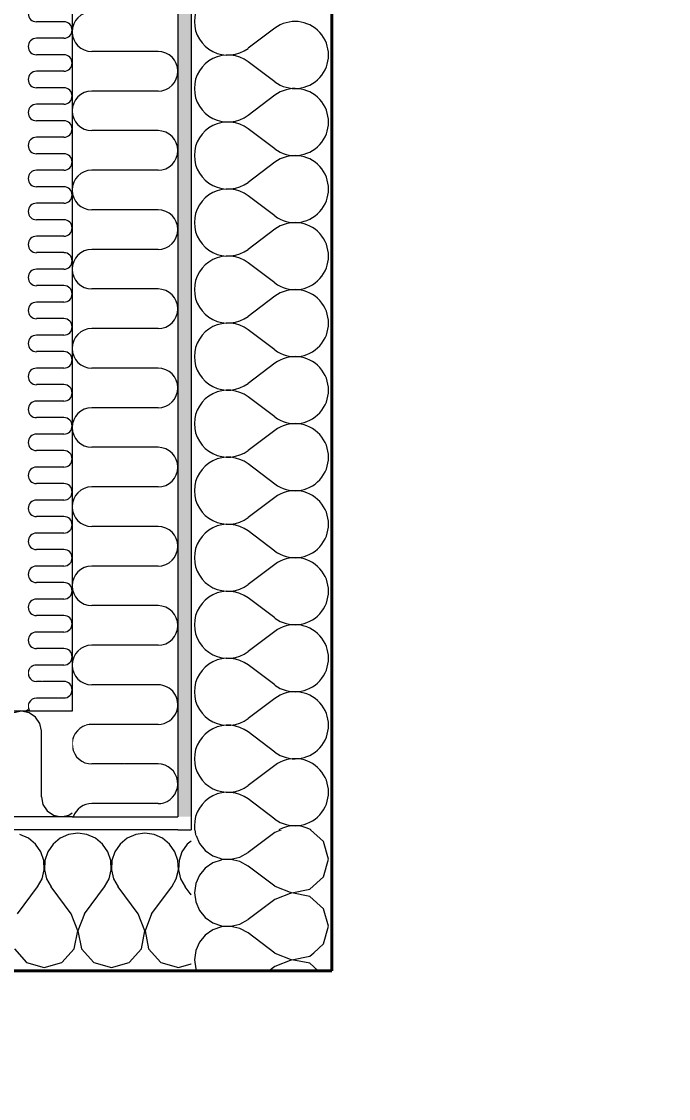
# Model space of a CAD drawing. Header units: millimetres. Extents: x -3100 to 17162, y -19566 to 10100.
# Drawn here: x 14107 to 14842, y -9605 to -8381 of the extents above; entities that cross this region are included whole.
import ezdxf

# ---------------------------------------------------------------- set-up
doc = ezdxf.new("R2010")
doc.units = ezdxf.units.MM
doc.header["$MEASUREMENT"] = 0
doc.linetypes.add('Wipeout_Contour', pattern=[1000, 0, -1000])
for name, color, linetype in [('Konstrukce - svislé nosné', 7, 'Continuous'), ('Konstrukce – Dělicí čáry vrstev', 7, 'Continuous'), ('Kóty - SP', 7, 'Continuous'), ('Výplně – Řezové', 7, 'Continuous')]:
    doc.layers.add(name, color=color, linetype=linetype)
doc.styles.add('GENEROVANÝ_STYL_1', font='Arial.ttf')
doc.dimstyles.new('GENEROVANÝ_STYL__1', dxfattribs={"dimtxt": 134.999996, "dimasz": 114, "dimexe": 0.18, "dimexo": 0.0625, "dimgap": 0, "dimtad": 1, "dimtih": 1, "dimtoh": 1, "dimdec": 0, "dimzin": 0, "dimdsep": 46, "dimtxsty": 'GENEROVANÝ_STYL_1', "dimblk": 'ARROWHEAD_2', "dimblk1": 'ARROWHEAD_2', "dimblk2": 'ARROWHEAD_2', "dimcen": 0.09, "dimse1": 1, "dimse2": 1, "dimclrd": 256, "dimclre": 256, "dimclrt": 256, "dimazin": 0, "dimtfac": 1, "dimtdec": 4, "dimtmove": 0, "dimatfit": 3, "dimfxl": 1, "dimtolj": 1, "dimtzin": 0, "dimarcsym": 0})
doc.dimstyles.new('GENEROVANÝ_STYL__2', dxfattribs={"dimtxt": 134.999996, "dimasz": 114, "dimexe": 0.18, "dimexo": 0.0625, "dimgap": 0, "dimtad": 1, "dimdec": 0, "dimzin": 0, "dimdsep": 46, "dimtxsty": 'GENEROVANÝ_STYL_1', "dimblk": 'ARROWHEAD_2', "dimblk1": 'ARROWHEAD_2', "dimblk2": 'ARROWHEAD_2', "dimcen": 0.09, "dimse1": 1, "dimse2": 1, "dimclrd": 256, "dimclre": 256, "dimclrt": 256, "dimazin": 0, "dimtfac": 1, "dimtdec": 4, "dimtmove": 0, "dimatfit": 3, "dimfxl": 1, "dimtolj": 1, "dimtzin": 0, "dimarcsym": 0})
pattern_1 = [(0, (0, 0), (0, 56.25), [0, -56.25])]

# ---------------------------------------------------------------- blocks, each defined once
blk = doc.blocks.new('*X73')
at = {"layer": 'Výplně – Řezové', "color": 53, "linetype": 'Continuous', "lineweight": 13, "true_color": 0xeccf4f}
for p, q in [((14131.3, -9131.3), (14124.4, -9131.3)), ((14150, -9150), (14124.4, -9150))]:
    blk.add_line(p, q, dxfattribs=at)
for centre, start, end in [((14124.4, -9121.9), 145.8653, 270), ((14124.4, -9159.4), 90, 216.8638)]:
    blk.add_arc(centre, 9.38, start, end, dxfattribs=at)
blk = doc.blocks.new('*X74')
at = {"layer": 'Výplně – Řezové', "color": 53, "linetype": 'Continuous', "lineweight": 13, "true_color": 0xeccf4f}
for p, q in [((14225, -9225), (14187.5, -9225)), ((14262.5, -9270), (14187.5, -9270))]:
    blk.add_line(p, q, dxfattribs=at)
for centre, start, end in [((14187.5, -9202.5), 106.8729, 270), ((14187.5, -9292.5), 90, 160.5266), ((14262.5, -9247.5), 270, 286.8761)]:
    blk.add_arc(centre, 22.5, start, end, dxfattribs=at)
blk = doc.blocks.new('*X75')
at = {"layer": 'Výplně – Řezové', "color": 53, "linetype": 'Continuous', "lineweight": 13, "true_color": 0xeccf4f}
for p, q in [((14305.2, -9305.2), (14305.3, -9305.6)), ((14305.3, -9305.6), (14309.5, -9315.3)), ((14309.5, -9315.3), (14316.2, -9323.4)), ((14316.2, -9323.4), (14324.9, -9329.3)), ((14324.9, -9337.4), (14316.2, -9343.3)), ((14324.9, -9329.3), (14331.6, -9331.6)), ((14334.2, -9334.2), (14324.9, -9337.4)), ((14309.5, -9351.4), (14305.3, -9361)), ((14316.2, -9343.3), (14309.5, -9351.4)), ((14305.3, -9361), (14303.8, -9371.4)), ((14303.8, -9371.4), (14305.3, -9381.8)), ((14305.3, -9381.8), (14309.5, -9391.5)), ((14386, -9386), (14364.8, -9401.9)), ((14309.5, -9391.5), (14316.2, -9399.5)), ((14316.2, -9399.5), (14324.9, -9405.5)), ((14355.6, -9407), (14364.8, -9401.9)), ((14324.9, -9413.5), (14316.2, -9419.5)), ((14324.9, -9405.5), (14334.8, -9408.9)), ((14334.8, -9410.2), (14324.9, -9413.5)), ((14334.8, -9408.9), (14345.3, -9409.4)), ((14345.3, -9409.7), (14334.8, -9410.2)), ((14345.3, -9409.4), (14355.6, -9407)), ((14355.6, -9412.1), (14345.3, -9409.7)), ((14364.8, -9417.1), (14355.6, -9412.1)), ((14316.2, -9419.5), (14309.5, -9427.6)), ((14395.2, -9440), (14364.8, -9417.1)), ((14305.3, -9437.2), (14303.8, -9447.6)), ((14309.5, -9427.6), (14305.3, -9437.2)), ((14303.8, -9447.6), (14305.3, -9458)), ((14395.2, -9440), (14414.7, -9447.5)), ((14414.7, -9447.8), (14395.2, -9455.2)), ((14414.7, -9447.5), (14435.1, -9443.6)), ((14435.1, -9451.6), (14414.7, -9447.8)), ((14435.1, -9443.6), (14439.6, -9439.6)), ((14305.3, -9458), (14306.1, -9460)), ((14395.2, -9455.2), (14388.9, -9460)), ((14444.3, -9460), (14435.1, -9451.6))]:
    blk.add_line(p, q, dxfattribs=at)
blk = doc.blocks.new('*X76')
at = {"layer": 'Výplně – Řezové', "color": 53, "linetype": 'Continuous', "lineweight": 13, "true_color": 0xeccf4f}
for p, q in [((14155.6, -9131.3), (14131.3, -9131.3)), ((14155.6, -9150), (14150, -9150))]:
    blk.add_line(p, q, dxfattribs=at)
for centre, start, end in [((14124.4, -9121.9), 132.8262, 145.8653), ((14155.6, -9140.6), 270, 90)]:
    blk.add_arc(centre, 9.38, start, end, dxfattribs=at)
blk = doc.blocks.new('*X77')
at = {"layer": 'Výplně – Řezové', "color": 53, "linetype": 'Continuous', "lineweight": 13, "true_color": 0xeccf4f}
for p, q in [((14155.6, -8381.2), (14124.4, -8381.2)), ((14155.6, -8400), (14124.4, -8400)), ((14155.6, -8418.7), (14124.4, -8418.7)), ((14155.6, -8437.5), (14124.4, -8437.5)), ((14155.6, -8456.2), (14124.4, -8456.2)), ((14155.6, -8475), (14124.4, -8475)), ((14155.6, -8493.7), (14124.4, -8493.7)), ((14155.6, -8512.5), (14124.4, -8512.5)), ((14155.6, -8531.2), (14124.4, -8531.2)), ((14155.6, -8550), (14124.4, -8550)), ((14155.6, -8568.7), (14124.4, -8568.7)), ((14155.6, -8587.5), (14124.4, -8587.5)), ((14155.6, -8606.2), (14124.4, -8606.2)), ((14155.6, -8625), (14124.4, -8625)), ((14155.6, -8643.7), (14124.4, -8643.7)), ((14155.6, -8662.5), (14124.4, -8662.5)), ((14155.6, -8681.2), (14124.4, -8681.2)), ((14155.6, -8700), (14124.4, -8700)), ((14155.6, -8718.7), (14124.4, -8718.7)), ((14155.6, -8737.5), (14124.4, -8737.5)), ((14155.6, -8756.2), (14124.4, -8756.2)), ((14155.6, -8775), (14124.4, -8775)), ((14155.6, -8793.7), (14124.4, -8793.7)), ((14155.6, -8812.5), (14124.4, -8812.5)), ((14155.6, -8831.2), (14124.4, -8831.2)), ((14155.6, -8850), (14124.4, -8850)), ((14155.6, -8868.7), (14124.4, -8868.7)), ((14155.6, -8887.5), (14124.4, -8887.5)), ((14155.6, -8906.2), (14124.4, -8906.2)), ((14155.6, -8925), (14124.4, -8925)), ((14155.6, -8943.7), (14124.4, -8943.7)), ((14155.6, -8962.5), (14124.4, -8962.5)), ((14155.6, -8981.2), (14124.4, -8981.2)), ((14155.6, -9000), (14124.4, -9000)), ((14155.6, -9018.7), (14124.4, -9018.7)), ((14155.6, -9037.5), (14124.4, -9037.5)), ((14155.6, -9056.2), (14124.4, -9056.2)), ((14155.6, -9075), (14124.4, -9075)), ((14155.6, -9093.7), (14124.4, -9093.7)), ((14155.6, -9112.5), (14124.4, -9112.5))]:
    blk.add_line(p, q, dxfattribs=at)
for centre, start, end in [((14124.4, -8371.9), 90, 270), ((14155.6, -8390.6), 270, 90), ((14124.4, -8409.4), 90, 270), ((14155.6, -8428.1), 270, 90), ((14124.4, -8446.9), 90, 270), ((14155.6, -8465.6), 270, 90), ((14124.4, -8484.4), 90, 270), ((14155.6, -8503.1), 270, 90), ((14124.4, -8521.9), 90, 270), ((14155.6, -8540.6), 270, 90), ((14124.4, -8559.4), 90, 270), ((14155.6, -8578.1), 270, 90), ((14124.4, -8596.9), 90, 270), ((14155.6, -8615.6), 270, 90), ((14124.4, -8634.4), 90, 270), ((14155.6, -8653.1), 270, 90), ((14124.4, -8671.9), 90, 270), ((14155.6, -8690.6), 270, 90), ((14124.4, -8709.4), 90, 270), ((14155.6, -8728.1), 270, 90), ((14124.4, -8746.9), 90, 270), ((14155.6, -8765.6), 270, 90), ((14124.4, -8784.4), 90, 270), ((14155.6, -8803.1), 270, 90), ((14124.4, -8821.9), 90, 270), ((14155.6, -8840.6), 270, 90), ((14124.4, -8859.4), 90, 270), ((14155.6, -8878.1), 270, 90), ((14124.4, -8896.9), 90, 270), ((14155.6, -8915.6), 270, 90), ((14124.4, -8934.4), 90, 270), ((14155.6, -8953.1), 270, 90), ((14124.4, -8971.9), 90, 270), ((14155.6, -8990.6), 270, 90), ((14124.4, -9009.4), 90, 270), ((14155.6, -9028.1), 270, 90), ((14124.4, -9046.9), 90, 270), ((14155.6, -9065.6), 270, 90), ((14124.4, -9084.4), 90, 270), ((14155.6, -9103.1), 270, 90), ((14124.4, -9121.9), 90, 132.8262)]:
    blk.add_arc(centre, 9.38, start, end, dxfattribs=at)
blk = doc.blocks.new('*X84')
at = {"layer": 'Výplně – Řezové', "color": 53, "linetype": 'Continuous', "lineweight": 13, "true_color": 0xeccf4f}
for p, q in [((14262.5, -9180), (14187.5, -9180)), ((14262.5, -9225), (14225, -9225))]:
    blk.add_line(p, q, dxfattribs=at)
for centre, start, end in [((14262.5, -9157.5), 270, 340.531), ((14187.5, -9202.5), 90, 106.8729), ((14262.5, -9247.5), 286.8761, 90)]:
    blk.add_arc(centre, 22.5, start, end, dxfattribs=at)
blk = doc.blocks.new('*X86')
at = {"layer": 'Výplně – Řezové', "color": 53, "linetype": 'Continuous', "lineweight": 13, "true_color": 0xeccf4f}
for p, q in [((14262.5, -8415), (14187.5, -8415)), ((14262.5, -8460), (14187.5, -8460)), ((14262.5, -8505), (14187.5, -8505)), ((14262.5, -8550), (14187.5, -8550)), ((14262.5, -8595), (14187.5, -8595)), ((14262.5, -8640), (14187.5, -8640)), ((14262.5, -8685), (14187.5, -8685)), ((14262.5, -8730), (14187.5, -8730)), ((14262.5, -8775), (14187.5, -8775)), ((14262.5, -8820), (14187.5, -8820)), ((14262.5, -8865), (14187.5, -8865)), ((14262.5, -8910), (14187.5, -8910)), ((14262.5, -8955), (14187.5, -8955)), ((14262.5, -9000), (14187.5, -9000)), ((14262.5, -9045), (14187.5, -9045)), ((14262.5, -9090), (14187.5, -9090)), ((14262.5, -9135), (14187.5, -9135))]:
    blk.add_line(p, q, dxfattribs=at)
for centre, start, end in [((14187.5, -8392.5), 90, 270), ((14262.5, -8437.5), 270, 90), ((14187.5, -8482.5), 90, 270), ((14262.5, -8527.5), 270, 90), ((14187.5, -8572.5), 90, 270), ((14262.5, -8617.5), 270, 90), ((14187.5, -8662.5), 90, 270), ((14262.5, -8707.5), 270, 90), ((14187.5, -8752.5), 90, 270), ((14262.5, -8797.5), 270, 90), ((14187.5, -8842.5), 90, 270), ((14262.5, -8887.5), 270, 90), ((14187.5, -8932.5), 90, 270), ((14262.5, -8977.5), 270, 90), ((14187.5, -9022.5), 90, 270), ((14262.5, -9067.5), 270, 90), ((14187.5, -9112.5), 90, 270), ((14262.5, -9157.5), 340.531, 90)]:
    blk.add_arc(centre, 22.5, start, end, dxfattribs=at)
blk = doc.blocks.new('*X88')
at = {"layer": 'Výplně – Řezové', "color": 53, "linetype": 'Continuous', "lineweight": 13, "true_color": 0xeccf4f}
for p, q in [((14304.5, -9300), (14305.2, -9305.2)), ((14395.2, -9302.9), (14364.8, -9325.7)), ((14402.7, -9300), (14395.2, -9302.9)), ((14450.5, -9313.3), (14435.9, -9300)), ((14456.2, -9333.3), (14450.5, -9313.3)), ((14355.6, -9330.8), (14364.8, -9325.7)), ((14331.6, -9331.6), (14334.8, -9332.7)), ((14334.8, -9334), (14334.2, -9334.2)), ((14334.8, -9332.7), (14345.3, -9333.2)), ((14345.3, -9333.5), (14334.8, -9334)), ((14345.3, -9333.2), (14355.6, -9330.8)), ((14355.6, -9335.9), (14345.3, -9333.5)), ((14364.8, -9341), (14355.6, -9335.9)), ((14395.2, -9363.8), (14364.8, -9341)), ((14450.5, -9353.4), (14456.2, -9333.3)), ((14435.1, -9367.4), (14450.5, -9353.4)), ((14395.2, -9363.8), (14414.7, -9371.3)), ((14414.7, -9371.6), (14395.2, -9379)), ((14414.7, -9371.3), (14435.1, -9367.4)), ((14435.1, -9375.5), (14414.7, -9371.6)), ((14450.5, -9389.5), (14435.1, -9375.5)), ((14395.2, -9379), (14386, -9386)), ((14456.2, -9409.5), (14450.5, -9389.5)), ((14450.5, -9429.6), (14456.2, -9409.5)), ((14439.6, -9439.6), (14450.5, -9429.6))]:
    blk.add_line(p, q, dxfattribs=at)
blk = doc.blocks.new('*X91')
at = {"layer": 'Výplně – Řezové', "color": 53, "linetype": 'Continuous', "lineweight": 13, "true_color": 0xeccf4f}
for p, q in [((14395.2, -8388.6), (14364.8, -8411.4)), ((14395.2, -8449.5), (14364.8, -8426.7)), ((14395.2, -8464.8), (14364.8, -8487.6)), ((14395.2, -8525.7), (14364.8, -8502.9)), ((14395.2, -8541), (14364.8, -8563.8)), ((14395.2, -8601.9), (14364.8, -8579)), ((14395.2, -8617.1), (14364.8, -8640)), ((14395.2, -8678.1), (14364.8, -8655.2)), ((14395.2, -8693.3), (14364.8, -8716.2)), ((14395.2, -8754.3), (14364.8, -8731.4)), ((14395.2, -8769.5), (14364.8, -8792.4)), ((14395.2, -8830.5), (14364.8, -8807.6)), ((14395.2, -8845.7), (14364.8, -8868.6)), ((14395.2, -8906.7), (14364.8, -8883.8)), ((14395.2, -8921.9), (14364.8, -8944.8)), ((14395.2, -8982.9), (14364.8, -8960)), ((14395.2, -8998.1), (14364.8, -9021)), ((14395.2, -9059), (14364.8, -9036.2)), ((14395.2, -9074.3), (14364.8, -9097.1)), ((14395.2, -9135.2), (14364.8, -9112.4)), ((14395.2, -9150.5), (14364.8, -9173.3)), ((14395.2, -9211.4), (14364.8, -9188.6)), ((14395.2, -9226.7), (14364.8, -9249.5)), ((14395.2, -9287.6), (14364.8, -9264.8))]:
    blk.add_line(p, q, dxfattribs=at)
for centre, start, end in [((14341.9, -8381), 53.1301, 180), ((14341.9, -8381), 180, 306.8699), ((14418.1, -8419), 233.1301, 126.8699), ((14341.9, -8457.1), 53.1301, 180), ((14341.9, -8457.1), 180, 306.8699), ((14418.1, -8495.2), 233.1301, 126.8699), ((14341.9, -8533.3), 53.1301, 180), ((14341.9, -8533.3), 180, 306.8699), ((14418.1, -8571.4), 233.1301, 126.8699), ((14341.9, -8609.5), 53.1301, 180), ((14341.9, -8609.5), 180, 306.8699), ((14418.1, -8647.6), 233.1301, 126.8699), ((14341.9, -8685.7), 53.1301, 180), ((14341.9, -8685.7), 180, 306.8699), ((14418.1, -8723.8), 233.1301, 126.8699), ((14341.9, -8761.9), 53.1301, 180), ((14341.9, -8761.9), 180, 306.8699), ((14418.1, -8800), 233.1301, 126.8699), ((14341.9, -8838.1), 53.1301, 180), ((14341.9, -8838.1), 180, 306.8699), ((14418.1, -8876.2), 233.1301, 126.8699), ((14341.9, -8914.3), 53.1301, 180), ((14341.9, -8914.3), 180, 306.8699), ((14418.1, -8952.4), 233.1301, 126.8699), ((14341.9, -8990.5), 53.1301, 180), ((14341.9, -8990.5), 180, 306.8699), ((14418.1, -9028.6), 233.1301, 126.8699), ((14341.9, -9066.7), 53.1301, 180), ((14341.9, -9066.7), 180, 306.8699), ((14418.1, -9104.8), 233.1301, 126.8699), ((14341.9, -9142.9), 53.1301, 180), ((14341.9, -9142.9), 180, 306.8699), ((14418.1, -9181), 233.1301, 126.8699), ((14341.9, -9219), 53.1301, 180), ((14341.9, -9219), 180, 306.8699), ((14418.1, -9257.1), 233.1301, 126.8699), ((14341.9, -9295.2), 53.1301, 180), ((14341.9, -9295.2), 180, 187.1795), ((14418.1, -9333.3), 61.0475, 118.9525)]:
    blk.add_arc(centre, 38.1, start, end, dxfattribs=at)
blk = doc.blocks.new('Zeď_4', base_point=(14100, 7400))
at = {"color": 254, "linetype": 'Wipeout_Contour', "lineweight": 0, "ltscale": 50374.177988}
blk.add_wipeout([(14115, -9115), (14100, -9100), (14100, -9115)], dxfattribs=at).dxf.layer = 'Výplně – Řezové'
at = {"layer": 'Výplně – Řezové', "linetype": 'Continuous', "lineweight": 13, "true_color": 0xa8a8a8}
h = blk.add_hatch(dxfattribs=at)
h.set_pattern_fill('Sádra', color=253, style=0, pattern_type=2)
h.set_pattern_definition(pattern_1)
h.paths.add_polyline_path([(14115, -9115), (14100, -9100), (14100, -9115)])
at = {"color": 254, "linetype": 'Wipeout_Contour', "lineweight": 0, "ltscale": 50503.8263}
blk.add_wipeout([(14165, -9165), (14115, -9115), (14115, -9165)], dxfattribs=at).dxf.layer = 'Výplně – Řezové'
at = {"layer": 'Konstrukce - svislé nosné', "color": 7, "lineweight": 40}
blk.add_blockref('*X73', (0, 0), dxfattribs=at)
at = {"color": 254, "linetype": 'Wipeout_Contour', "lineweight": 0, "ltscale": 50846.380987}
blk.add_wipeout([(14285, -9285), (14165, -9165), (14165, -9285)], dxfattribs=at).dxf.layer = 'Výplně – Řezové'
at = {"layer": 'Konstrukce - svislé nosné', "color": 7, "lineweight": 40}
blk.add_blockref('*X74', (0, 0), dxfattribs=at)
at = {"color": 254, "linetype": 'Wipeout_Contour', "lineweight": 0, "ltscale": 50377.261914}
blk.add_wipeout([(14115, -9100), (14100, -9100), (14115, -9115)], dxfattribs=at).dxf.layer = 'Výplně – Řezové'
at = {"color": 254, "linetype": 'Wipeout_Contour', "lineweight": 0, "ltscale": 51141.772687}
blk.add_wipeout([(14300, -9300), (14285, -9285), (14285, -9300)], dxfattribs=at).dxf.layer = 'Výplně – Řezové'
at = {"layer": 'Výplně – Řezové', "linetype": 'Continuous', "lineweight": 13, "true_color": 0xa8a8a8}
h = blk.add_hatch(dxfattribs=at)
h.set_pattern_fill('Sádra', color=253, style=0, pattern_type=2)
h.set_pattern_definition(pattern_1)
h.paths.add_polyline_path([(14115, -9100), (14100, -9100), (14115, -9115)])
h = blk.add_hatch(dxfattribs=at)
h.set_pattern_fill('Sádra', color=253, style=0, pattern_type=2)
h.set_pattern_definition(pattern_1)
h.paths.add_polyline_path([(14300, -9300), (14285, -9285), (14285, -9300)])
at = {"color": 254, "linetype": 'Wipeout_Contour', "lineweight": 0, "ltscale": 65189.553445}
blk.add_wipeout([(14100, -7130), (14100, -9100), (14115, -9100), (14115, -7130)], dxfattribs=at).dxf.layer = 'Výplně – Řezové'
at = {"color": 254, "linetype": 'Wipeout_Contour', "lineweight": 0, "ltscale": 50517.291977}
blk.add_wipeout([(14165, -9115), (14115, -9115), (14165, -9165)], dxfattribs=at).dxf.layer = 'Výplně – Řezové'
at = {"color": 254, "linetype": 'Wipeout_Contour', "lineweight": 0, "ltscale": 51484.280641}
blk.add_wipeout([(14460, -9460), (14300, -9300), (14300, -9460)], dxfattribs=at).dxf.layer = 'Výplně – Řezové'
at = {"layer": 'Výplně – Řezové', "linetype": 'Continuous', "lineweight": 13, "true_color": 0xa8a8a8}
h = blk.add_hatch(dxfattribs=at)
h.set_pattern_fill('Sádra', color=253, style=0, pattern_type=2)
h.set_pattern_definition(pattern_1)
h.paths.add_polyline_path([(14100, -7130), (14100, -9100), (14115, -9100), (14115, -7130)])
at = {"layer": 'Konstrukce - svislé nosné', "color": 7, "lineweight": 40}
for name in ['*X76', '*X75']:
    blk.add_blockref(name, (0, 0), dxfattribs=at)
at = {"color": 254, "linetype": 'Wipeout_Contour', "lineweight": 0, "ltscale": 50880.3865}
blk.add_wipeout([(14285, -9165), (14165, -9165), (14285, -9285)], dxfattribs=at).dxf.layer = 'Výplně – Řezové'
at = {"layer": 'Konstrukce - svislé nosné', "color": 7, "lineweight": 40}
blk.add_blockref('*X84', (0, 0), dxfattribs=at)
at = {"color": 254, "linetype": 'Wipeout_Contour', "lineweight": 0, "ltscale": 65304.987011}
blk.add_wipeout([(14115, -7115), (14115, -9115), (14165, -9115), (14165, -7115)], dxfattribs=at).dxf.layer = 'Výplně – Řezové'
at = {"color": 254, "linetype": 'Wipeout_Contour', "lineweight": 0, "ltscale": 51144.788626}
blk.add_wipeout([(14300, -9285), (14285, -9285), (14300, -9300)], dxfattribs=at).dxf.layer = 'Výplně – Řezové'
at = {"layer": 'Výplně – Řezové', "linetype": 'Continuous', "lineweight": 13, "true_color": 0xa8a8a8}
h = blk.add_hatch(dxfattribs=at)
h.set_pattern_fill('Sádra', color=253, style=0, pattern_type=2)
h.set_pattern_definition(pattern_1)
h.paths.add_polyline_path([(14300, -9285), (14285, -9285), (14300, -9300)])
at = {"layer": 'Konstrukce - svislé nosné', "color": 7, "lineweight": 40}
blk.add_blockref('*X77', (0, 0), dxfattribs=at)
at = {"color": 254, "linetype": 'Wipeout_Contour', "lineweight": 0, "ltscale": 62300.175412}
blk.add_wipeout([(14165, -299.9), (14165, -9165), (14285, -9165), (14285, -299.9)], dxfattribs=at).dxf.layer = 'Výplně – Řezové'
at = {"color": 254, "linetype": 'Wipeout_Contour', "lineweight": 0, "ltscale": 51529.491812}
blk.add_wipeout([(14460, -9300), (14300, -9300), (14460, -9460)], dxfattribs=at).dxf.layer = 'Výplně – Řezové'
at = {"layer": 'Konstrukce - svislé nosné', "color": 7, "linetype": 'Continuous', "lineweight": 40, "flags": 128}
blk.add_lwpolyline([(14460, -9460), (14300, -9460)], dxfattribs=at)
at = {"layer": 'Konstrukce – Dělicí čáry vrstev', "color": 7, "linetype": 'Continuous', "lineweight": 13}
blk.add_line((14165, -299.9), (14165, -9165), dxfattribs=at)
at = {"layer": 'Konstrukce - svislé nosné', "color": 7, "lineweight": 40}
for name in ['*X86', '*X88']:
    blk.add_blockref(name, (0, 0), dxfattribs=at)
at = {"color": 254, "linetype": 'Wipeout_Contour', "lineweight": 0, "ltscale": 62678.798351}
blk.add_wipeout([(14285, -299.9), (14285, -9285), (14300, -9285), (14300, -299.9)], dxfattribs=at).dxf.layer = 'Výplně – Řezové'
at = {"layer": 'Výplně – Řezové', "linetype": 'Continuous', "lineweight": 13, "true_color": 0xa8a8a8}
h = blk.add_hatch(dxfattribs=at)
h.set_pattern_fill('Sádra', color=253, style=0, pattern_type=2)
h.set_pattern_definition(pattern_1)
h.paths.add_polyline_path([(14285, -299.9), (14285, -9285), (14300, -9285), (14300, -299.9)])
at = {"layer": 'Konstrukce – Dělicí čáry vrstev', "color": 7, "linetype": 'Continuous', "lineweight": 13}
for p in [(14285, -299.9), (14165, -9285)]:
    blk.add_line(p, (14285, -9285), dxfattribs=at)
at = {"color": 254, "linetype": 'Wipeout_Contour', "lineweight": 0, "ltscale": 63017.037636}
blk.add_wipeout([(14460, -299.9), (14300, -299.9), (14300, -9300), (14460, -9300)], dxfattribs=at).dxf.layer = 'Výplně – Řezové'
at = {"layer": 'Konstrukce - svislé nosné', "color": 7, "linetype": 'Continuous', "lineweight": 40, "flags": 128}
blk.add_lwpolyline([(14460, -9460), (14460, -299.9)], dxfattribs=at)
at = {"layer": 'Konstrukce – Dělicí čáry vrstev', "color": 7, "linetype": 'Continuous', "lineweight": 13}
for p in [(14300, -299.9), (14285, -9300)]:
    blk.add_line(p, (14300, -9300), dxfattribs=at)
at = {"layer": 'Konstrukce - svislé nosné', "color": 7, "lineweight": 40}
blk.add_blockref('*X91', (0, 0), dxfattribs=at)
blk = doc.blocks.new('*X100')
at = {"layer": 'Výplně – Řezové', "color": 53, "linetype": 'Continuous', "lineweight": 13, "true_color": 0xeccf4f}
for p, q in [((14105.8, -9164.3), (14109.4, -9165)), ((14109.4, -9165), (14113, -9164.3)), ((14113, -9164.3), (14115, -9162.9))]:
    blk.add_line(p, q, dxfattribs=at)
blk = doc.blocks.new('*X103')
at = {"layer": 'Výplně – Řezové', "color": 53, "linetype": 'Continuous', "lineweight": 13, "true_color": 0xeccf4f}
for p, q in [((14107.5, -9165), (14098.9, -9166.7)), ((14116.1, -9166.7), (14107.5, -9165)), ((14123.4, -9171.6), (14116.1, -9166.7)), ((14128.3, -9178.9), (14123.4, -9171.6)), ((14130, -9187.5), (14128.3, -9178.9)), ((14130, -9262.5), (14130, -9187.5)), ((14130, -9262.5), (14131.7, -9271.1)), ((14131.7, -9271.1), (14136.6, -9278.4)), ((14136.6, -9278.4), (14143.9, -9283.3)), ((14143.9, -9283.3), (14152.5, -9285)), ((14152.5, -9285), (14161.1, -9283.3)), ((14161.1, -9283.3), (14165, -9280.7))]:
    blk.add_line(p, q, dxfattribs=at)
blk = doc.blocks.new('*X106')
at = {"layer": 'Výplně – Řezové', "color": 53, "linetype": 'Continuous', "lineweight": 13, "true_color": 0xeccf4f}
for p, q in [((14171.4, -9303.8), (14161, -9305.3)), ((14181.8, -9305.3), (14171.4, -9303.8)), ((14247.6, -9303.8), (14237.2, -9305.3)), ((14258, -9305.3), (14247.6, -9303.8)), ((14115.3, -9309.5), (14105.6, -9305.3)), ((14123.4, -9316.2), (14115.3, -9309.5)), ((14129.3, -9324.9), (14123.4, -9316.2)), ((14143.3, -9316.2), (14137.4, -9324.9)), ((14151.4, -9309.5), (14143.3, -9316.2)), ((14161, -9305.3), (14151.4, -9309.5)), ((14191.5, -9309.5), (14181.8, -9305.3)), ((14199.5, -9316.2), (14191.5, -9309.5)), ((14205.5, -9324.9), (14199.5, -9316.2)), ((14219.5, -9316.2), (14213.5, -9324.9)), ((14227.6, -9309.5), (14219.5, -9316.2)), ((14237.2, -9305.3), (14227.6, -9309.5)), ((14267.6, -9309.5), (14258, -9305.3)), ((14275.7, -9316.2), (14267.6, -9309.5)), ((14281.7, -9324.9), (14275.7, -9316.2)), ((14295.7, -9316.2), (14289.7, -9324.9)), ((14300, -9312.6), (14295.7, -9316.2)), ((14132.7, -9334.8), (14129.3, -9324.9)), ((14137.4, -9324.9), (14134, -9334.8)), ((14208.9, -9334.8), (14205.5, -9324.9)), ((14213.5, -9324.9), (14210.2, -9334.8)), ((14285.1, -9334.8), (14281.7, -9324.9)), ((14289.7, -9324.9), (14286.4, -9334.8)), ((14133.2, -9345.3), (14132.7, -9334.8)), ((14134, -9334.8), (14133.5, -9345.3)), ((14209.4, -9345.3), (14208.9, -9334.8)), ((14210.2, -9334.8), (14209.7, -9345.3)), ((14285.6, -9345.3), (14285.1, -9334.8)), ((14286.4, -9334.8), (14285.9, -9345.3)), ((14130.8, -9355.6), (14133.2, -9345.3)), ((14133.5, -9345.3), (14135.9, -9355.6)), ((14207, -9355.6), (14209.4, -9345.3)), ((14209.7, -9345.3), (14212.1, -9355.6)), ((14283.2, -9355.6), (14285.6, -9345.3)), ((14285.9, -9345.3), (14288.2, -9355.6)), ((14102.9, -9395.2), (14125.7, -9364.8)), ((14125.7, -9364.8), (14130.8, -9355.6)), ((14135.9, -9355.6), (14141, -9364.8)), ((14163.8, -9395.2), (14141, -9364.8)), ((14179, -9395.2), (14201.9, -9364.8)), ((14201.9, -9364.8), (14207, -9355.6)), ((14212.1, -9355.6), (14217.1, -9364.8)), ((14240, -9395.2), (14217.1, -9364.8)), ((14255.2, -9395.2), (14278.1, -9364.8)), ((14278.1, -9364.8), (14283.2, -9355.6)), ((14288.2, -9355.6), (14293.3, -9364.8)), ((14300, -9373.6), (14293.3, -9364.8)), ((14171.3, -9414.7), (14163.8, -9395.2)), ((14179, -9395.2), (14171.6, -9414.7)), ((14247.5, -9414.7), (14240, -9395.2)), ((14255.2, -9395.2), (14247.8, -9414.7)), ((14167.4, -9435.1), (14171.3, -9414.7)), ((14171.6, -9414.7), (14175.5, -9435.1)), ((14243.6, -9435.1), (14247.5, -9414.7)), ((14247.8, -9414.7), (14251.6, -9435.1)), ((14099.3, -9435.1), (14113.3, -9450.5)), ((14153.4, -9450.5), (14167.4, -9435.1)), ((14175.5, -9435.1), (14189.5, -9450.5)), ((14229.6, -9450.5), (14243.6, -9435.1)), ((14251.6, -9435.1), (14265.7, -9450.5)), ((14113.3, -9450.5), (14133.3, -9456.2)), ((14133.3, -9456.2), (14153.4, -9450.5)), ((14189.5, -9450.5), (14209.5, -9456.2)), ((14209.5, -9456.2), (14229.6, -9450.5)), ((14265.7, -9450.5), (14285.7, -9456.2)), ((14285.7, -9456.2), (14300, -9452.1))]:
    blk.add_line(p, q, dxfattribs=at)
blk = doc.blocks.new('Zeď_5', base_point=(14100, -9100))
at = {"color": 254, "linetype": 'Wipeout_Contour', "lineweight": 0, "ltscale": 65316.683549}
blk.add_wipeout([(12940, -9165), (14115, -9165), (14115, -9115), (12940, -9115)], dxfattribs=at).dxf.layer = 'Výplně – Řezové'
at = {"layer": 'Konstrukce - svislé nosné', "color": 7, "lineweight": 40}
blk.add_blockref('*X100', (0, 0), dxfattribs=at)
at = {"color": 254, "linetype": 'Wipeout_Contour', "lineweight": 0, "ltscale": 65591.770712}
blk.add_wipeout([(12940, -9285), (14165, -9285), (14165, -9165), (12940, -9165)], dxfattribs=at).dxf.layer = 'Výplně – Řezové'
at = {"layer": 'Konstrukce – Dělicí čáry vrstev', "color": 7, "linetype": 'Continuous', "lineweight": 13}
blk.add_line((14165, -9165), (12940, -9165), dxfattribs=at)
at = {"layer": 'Konstrukce - svislé nosné', "color": 7, "lineweight": 40}
blk.add_blockref('*X103', (0, 0), dxfattribs=at)
at = {"color": 254, "linetype": 'Wipeout_Contour', "lineweight": 0, "ltscale": 65944.821194}
blk.add_wipeout([(12940, -9300), (14285, -9300), (14285, -9285), (12940, -9285)], dxfattribs=at).dxf.layer = 'Výplně – Řezové'
at = {"layer": 'Výplně – Řezové', "linetype": 'Continuous', "lineweight": 13, "true_color": 0xa8a8a8}
h = blk.add_hatch(dxfattribs=at)
h.set_pattern_fill('Sádra', color=253, style=0, pattern_type=2)
h.set_pattern_definition(pattern_1)
h.paths.add_polyline_path([(12940, -9300), (14285, -9300), (14285, -9285), (12940, -9285)])
at = {"layer": 'Konstrukce – Dělicí čáry vrstev', "color": 7, "linetype": 'Continuous', "lineweight": 13}
for q in [(12940, -9285), (14285, -9285)]:
    blk.add_line((14165, -9285), q, dxfattribs=at)
at = {"color": 254, "linetype": 'Wipeout_Contour', "lineweight": 0, "ltscale": 66168.559798}
blk.add_wipeout([(12940, -9300), (12940, -9460), (14300, -9460), (14300, -9300)], dxfattribs=at).dxf.layer = 'Výplně – Řezové'
at = {"layer": 'Konstrukce - svislé nosné', "color": 7, "linetype": 'Continuous', "lineweight": 40, "flags": 128}
blk.add_lwpolyline([(12940, -9460), (14300, -9460)], dxfattribs=at)
at = {"layer": 'Konstrukce – Dělicí čáry vrstev', "color": 7, "linetype": 'Continuous', "lineweight": 13}
for q in [(12940, -9300), (14300, -9300)]:
    blk.add_line((14285, -9300), q, dxfattribs=at)
at = {"layer": 'Konstrukce - svislé nosné', "color": 7, "lineweight": 40}
blk.add_blockref('*X106', (0, 0), dxfattribs=at)
blk = doc.blocks.new('*D360')
at = {"layer": 'Kóty - SP', "color": 146, "linetype": 'Continuous', "lineweight": 13, "true_color": 0x1a4f6e}
for p, q in [((12940, -10633), (12940, -10408)), ((14460, -10633), (14460, -10408)), ((12983.3, -10445.5), (12896.7, -10595.5)), ((14416.7, -10595.5), (14503.3, -10445.5)), ((12940, -10520.5), (14460, -10520.5)), ((14460, -10520.5), (14533.3, -10520.5))]:
    blk.add_line(p, q, dxfattribs=at)
at = {"layer": 'Kóty - SP', "color": 146, "lineweight": 13, "true_color": 0x1a4f6e, "insert": (13468.3, -10493.5), "char_height": 135, "attachment_point": 7, "style": 'GENEROVANÝ_STYL_1'}
blk.add_mtext('\\A1;{\\pql;\\fArial|b0|i0|c0|p0;\\W1.000000;1\xa0520}', dxfattribs=at)
blk = doc.blocks.new('ARROWHEAD_2')
at = {"color": 0, "linetype": 'Continuous', "lineweight": 0}
for p, q in [((-0.378, -0.655), (0.378, 0.655)), ((0, 0), (-1, 0))]:
    blk.add_line(p, q, dxfattribs=at)
blk = doc.blocks.new('*D365')
at = {"layer": 'Kóty - SP', "color": 146, "linetype": 'Continuous', "lineweight": 13, "true_color": 0x1a4f6e}
for p, q in [((11640, -11133), (11640, -10908)), ((14460, -11133), (14460, -10908)), ((11683.3, -10945.5), (11596.7, -11095.5)), ((14416.7, -11095.5), (14503.3, -10945.5)), ((11640, -11020.5), (14460, -11020.5)), ((14460, -11020.5), (14533.3, -11020.5))]:
    blk.add_line(p, q, dxfattribs=at)
at = {"layer": 'Kóty - SP', "color": 146, "lineweight": 13, "true_color": 0x1a4f6e, "insert": (12818.3, -10993.5), "char_height": 135, "attachment_point": 7, "style": 'GENEROVANÝ_STYL_1'}
blk.add_mtext('\\A1;{\\pql;\\fArial|b0|i0|c0|p0;\\W1.000000;2\xa0820}', dxfattribs=at)
blk = doc.blocks.new('*D366')
at = {"layer": 'Kóty - SP', "color": 146, "linetype": 'Continuous', "lineweight": 13, "true_color": 0x1a4f6e}
for p, q in [((-360, -11633), (-360, -11408)), ((14460, -11633), (14460, -11408)), ((-316.7, -11445.5), (-403.3, -11595.5)), ((14416.7, -11595.5), (14503.3, -11445.5)), ((-433.4, -11520.5), (-360, -11520.5)), ((-360, -11520.5), (14460, -11520.5)), ((14460, -11520.5), (14533.3, -11520.5))]:
    blk.add_line(p, q, dxfattribs=at)
at = {"layer": 'Kóty - SP', "color": 146, "lineweight": 13, "true_color": 0x1a4f6e, "insert": (6766.9, -11493.5), "char_height": 135, "attachment_point": 7, "style": 'GENEROVANÝ_STYL_1'}
blk.add_mtext('\\A1;{\\pql;\\fArial|b0|i0|c0|p0;\\W1.000000;14\xa0820}', dxfattribs=at)
blk = doc.blocks.new('*D367')
at = {"layer": 'Kóty - SP', "color": 146, "linetype": 'Continuous', "lineweight": 13, "true_color": 0x1a4f6e}
for p, q in [((15270.5, -299.9), (15270.5, 600.1)), ((15195.5, -256.6), (15345.5, -343.2)), ((15383, -299.9), (15158, -299.9)), ((15270.5, -9460), (15270.5, -299.9)), ((15195.5, -9416.7), (15345.5, -9503.3)), ((15383, -9460), (15158, -9460)), ((15270.5, -9533.3), (15270.5, -9460))]:
    blk.add_line(p, q, dxfattribs=at)
at = {"layer": 'Kóty - SP', "color": 146, "lineweight": 13, "true_color": 0x1a4f6e, "insert": (15243.5, -5111.6), "char_height": 135, "attachment_point": 7, "rotation": 90, "style": 'GENEROVANÝ_STYL_1'}
blk.add_mtext('\\A1;{\\pql;\\fArial|b0|i0|c0|p0;\\W1.000000;9\xa0160}', dxfattribs=at)
blk = doc.blocks.new('*D372')
at = {"layer": 'Kóty - SP', "color": 146, "linetype": 'Continuous', "lineweight": 13, "true_color": 0x1a4f6e}
for p, q in [((15770.5, 7760), (15770.5, 7833.3)), ((15845.5, 7716.7), (15695.5, 7803.3)), ((15883, 7760), (15658, 7760)), ((15770.5, -9460), (15770.5, 7760)), ((15695.5, -9416.7), (15845.5, -9503.3)), ((15883, -9460), (15658, -9460)), ((15770.5, -9533.3), (15770.5, -9460))]:
    blk.add_line(p, q, dxfattribs=at)
at = {"layer": 'Kóty - SP', "color": 146, "lineweight": 13, "true_color": 0x1a4f6e, "insert": (15743.5, -1133.1), "char_height": 135, "attachment_point": 7, "rotation": 90, "style": 'GENEROVANÝ_STYL_1'}
blk.add_mtext('\\A1;{\\pql;\\fArial|b0|i0|c0|p0;\\W1.000000;17\xa0220}', dxfattribs=at)
blk = doc.blocks.new('*D391')
at = {"layer": 'Kóty - SP', "color": 146, "linetype": 'Continuous', "lineweight": 13, "true_color": 0x1a4f6e}
for p, q in [((12000, -8312.5), (12000, -8087.5)), ((14100, -8312.5), (14100, -8087.5)), ((12043.3, -8125), (11956.7, -8275)), ((14143.3, -8125), (14056.7, -8275)), ((11926.7, -8200), (12000, -8200)), ((12000, -8200), (14100, -8200))]:
    blk.add_line(p, q, dxfattribs=at)
at = {"layer": 'Kóty - SP', "color": 146, "lineweight": 13, "true_color": 0x1a4f6e, "insert": (12818.3, -8173), "char_height": 135, "attachment_point": 7, "style": 'GENEROVANÝ_STYL_1'}
blk.add_mtext('\\A1;{\\pql;\\fArial|b0|i0|c0|p0;\\W1.000000;2\xa0100}', dxfattribs=at)

msp = doc.modelspace()

# ---------------------------------------------------------------- block references
at = {"layer": 'Konstrukce - svislé nosné', "color": 7, "lineweight": 40}
msp.add_blockref('Zeď_4', (14100, 7400), dxfattribs=at)

# ---------------------------------------------------------------- next in the draw order: block references
msp.add_blockref('Zeď_5', (14100, -9100), dxfattribs=at)

# ---------------------------------------------------------------- next in the draw order: dimensions: what is measured, and where the dimension line sits
at = {"layer": 'Kóty - SP', "color": 146, "linetype": 'Continuous', "lineweight": 13, "true_color": 0x1a4f6e}
for base, p2, picture, middle in [((15770.5, 7760), (14460, 7760), '*D372', (15676, -841.7)), ((15270.5, -299.9), (14460, -299.9), '*D367', (15176, -4873.2))]:
    dim = msp.add_linear_dim(base=base, p1=(14460, -9460), p2=p2, angle=90, dimstyle='GENEROVANÝ_STYL__2', dxfattribs=at)
    dim.commit()
    dim.dimension.update_dxf_attribs({"geometry": picture, "text_midpoint": middle, "dimtype": 160, "text_rotation": 90})
dim = msp.add_linear_dim(base=(14100, -8200), p1=(12000, -8700), p2=(14100, -850), dimstyle='GENEROVANÝ_STYL__1', dxfattribs=at)
dim.commit()
dim.dimension.update_dxf_attribs({"geometry": '*D391', "text_midpoint": (13056.8, -8105.5), "dimtype": 160})

# ---------------------------------------------------------------- next in the draw order: dimensions: what is measured, and where the dimension line sits
for base, p1, picture, middle in [((14460, -11520.5), (-360, -760), '*D366', (7058.3, -11426)), ((14460, -11020.5), (11640, -9460), '*D365', (13056.8, -10926)), ((14460, -10520.5), (12940, -9460), '*D360', (13706.8, -10426))]:
    dim = msp.add_linear_dim(base=base, p1=p1, p2=(14460, -9460), dimstyle='GENEROVANÝ_STYL__1', dxfattribs=at)
    dim.commit()
    dim.dimension.update_dxf_attribs({"geometry": picture, "text_midpoint": middle, "dimtype": 160})

doc.saveas('drawing.dxf')
